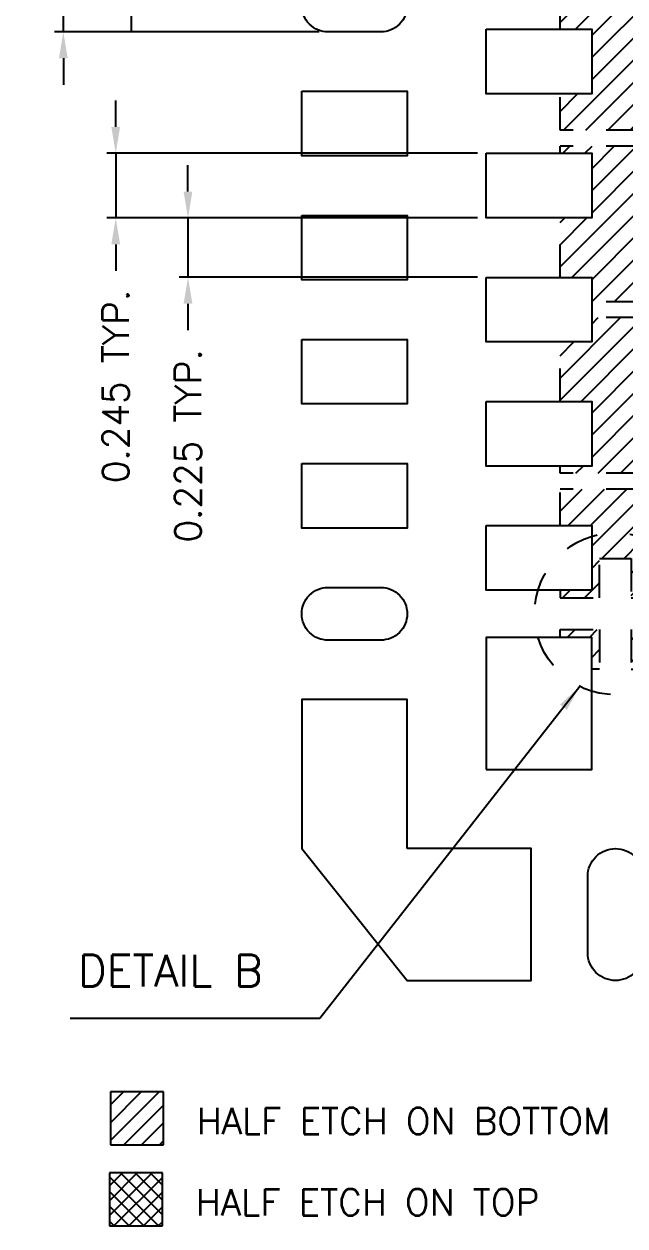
# Model space of a CAD drawing. Extents: x -12.91 to -4.05, y -3.75 to 2.29.
# Drawn here: x -12.913 to -11.09, y -3.688 to -0.043 of the extents above; entities that cross this region are included whole.
import ezdxf
from ezdxf.enums import TextEntityAlignment as Align

# ---------------------------------------------------------------- set-up
doc = ezdxf.new("R2010")
doc.units = 0
doc.header["$LTSCALE"] = 0.5
doc.header["$PDMODE"] = 98
doc.linetypes.add('HIDDEN', pattern=[0.375, 0.25, -0.125])
for name, color, linetype in [('1D', 4, 'Continuous'), ('BTM', 7, 'HIDDEN'), ('DIM', 3, 'Continuous'), ('HEB', 4, 'Continuous')]:
    doc.layers.add(name, color=color, linetype=linetype)
doc.styles.add('SIMPLEX', font='simplex.shx')
doc.dimstyles.new('Standard3', dxfattribs={"dimtxt": 0.08, "dimasz": 0.08, "dimexe": 0.027, "dimexo": 0.027, "dimgap": 0.027, "dimtad": 0, "dimdec": 3, "dimlfac": 1.25, "dimrnd": 0.0005, "dimzin": 1, "dimdsep": 46, "dimtxsty": 'SIMPLEX', "dimcen": 0.1905, "dimclrd": 256, "dimclre": 256, "dimclrt": 256, "dimadec": 0, "dimazin": 0, "dimtp": 0.03, "dimtm": 0.05, "dimtfac": 0.8, "dimtdec": 3, "dimtmove": 0, "dimatfit": 3, "dimfxl": 0.05, "dimtolj": 1, "dimtzin": 0, "dimlwd": -1, "dimlwe": -1, "dimarcsym": 0})

# ---------------------------------------------------------------- blocks, each defined once
blk = doc.blocks.new('*D0')
at = {"layer": 'Defpoints', "color": 0, "ltscale": 0.1, "transparency": 16777216}
for p in [(414.0316, 83.5411), (414.8348, 83.5411), (414.8348, 83.3811)]:
    blk.add_point(p, dxfattribs=at)
at = {"layer": 'DIM', "ltscale": 0.1, "transparency": 16777216}
for p, q in [((414.0316, 83.6211), (414.0316, 83.7011)), ((414.8078, 83.5411), (414.0046, 83.5411)), ((414.0316, 83.3811), (414.0316, 83.5411)), ((414.8078, 83.3811), (414.0046, 83.3811)), ((414.0316, 83.3011), (414.0316, 83.2211))]:
    blk.add_line(p, q, dxfattribs=at)
for points in [[(414.0183, 83.6211), (414.0449, 83.6211), (414.0316, 83.5411)], [(414.0183, 83.3011), (414.0449, 83.3011), (414.0316, 83.3811)]]:
    blk.add_solid(points, dxfattribs=at)
at = {"layer": 'DIM', "ltscale": 0.1, "transparency": 16777216, "insert": (414.0316, 84.0519), "char_height": 0.08, "attachment_point": 5, "rotation": 90, "style": 'SIMPLEX'}
blk.add_mtext('\\A1;0.200 TYP.', dxfattribs=at)
blk = doc.blocks.new('*D7')
at = {"layer": 'Defpoints', "color": 0, "ltscale": 0.1, "transparency": 16777216}
for p in [(414.2376, 83.7211), (414.7548, 83.7211), (414.7948, 83.5411)]:
    blk.add_point(p, dxfattribs=at)
at = {"layer": 'DIM', "ltscale": 0.1, "transparency": 16777216}
for p, q in [((414.2376, 83.8011), (414.2376, 83.8811)), ((414.7278, 83.7211), (414.2106, 83.7211)), ((414.2376, 83.5411), (414.2376, 83.7211)), ((414.7678, 83.5411), (414.2106, 83.5411)), ((414.2376, 83.4611), (414.2376, 83.3811))]:
    blk.add_line(p, q, dxfattribs=at)
for points in [[(414.2243, 83.8011), (414.2509, 83.8011), (414.2376, 83.7211)], [(414.2243, 83.4611), (414.2509, 83.4611), (414.2376, 83.5411)]]:
    blk.add_solid(points, dxfattribs=at)
at = {"layer": 'DIM', "ltscale": 0.1, "transparency": 16777216, "insert": (414.2376, 84.2319), "char_height": 0.08, "attachment_point": 5, "rotation": 90, "style": 'SIMPLEX'}
blk.add_mtext('\\A1;0.225 TYP.', dxfattribs=at)
blk = doc.blocks.new('*D10')
at = {"layer": 'Defpoints', "color": 0, "ltscale": 0.1, "transparency": 16777216}
for p in [(415.3148, 83.0131), (414.1905, 82.8171), (415.3148, 82.8171)]:
    blk.add_point(p, dxfattribs=at)
at = {"layer": 'DIM', "ltscale": 0.1, "transparency": 16777216}
for p, q in [((414.1905, 83.0931), (414.1905, 83.1731)), ((415.2878, 83.0131), (414.1635, 83.0131)), ((414.1905, 83.0131), (414.1905, 82.8171)), ((415.2878, 82.8171), (414.1635, 82.8171)), ((414.1905, 82.7371), (414.1905, 82.6571))]:
    blk.add_line(p, q, dxfattribs=at)
for points in [[(414.1772, 83.0931), (414.2038, 83.0931), (414.1905, 83.0131)], [(414.1772, 82.7371), (414.2038, 82.7371), (414.1905, 82.8171)]]:
    blk.add_solid(points, dxfattribs=at)
at = {"layer": 'DIM', "ltscale": 0.1, "transparency": 16777216, "insert": (414.1905, 82.3062), "char_height": 0.08, "attachment_point": 5, "rotation": 90, "style": 'SIMPLEX'}
blk.add_mtext('\\A1;0.245 TYP.', dxfattribs=at)
blk = doc.blocks.new('*D11')
at = {"layer": 'Defpoints', "color": 0, "ltscale": 0.1, "transparency": 16777216}
for p in [(415.3148, 82.8171), (414.4098, 82.6371), (415.3148, 82.6371)]:
    blk.add_point(p, dxfattribs=at)
at = {"layer": 'DIM', "ltscale": 0.1, "transparency": 16777216}
for p, q in [((414.4098, 82.8971), (414.4098, 82.9771)), ((415.2878, 82.8171), (414.3828, 82.8171)), ((414.4098, 82.8171), (414.4098, 82.6371)), ((415.2878, 82.6371), (414.3828, 82.6371)), ((414.4098, 82.5571), (414.4098, 82.4771))]:
    blk.add_line(p, q, dxfattribs=at)
for points in [[(414.3964, 82.8971), (414.4231, 82.8971), (414.4098, 82.8171)], [(414.3964, 82.5571), (414.4231, 82.5571), (414.4098, 82.6371)]]:
    blk.add_solid(points, dxfattribs=at)
at = {"layer": 'DIM', "ltscale": 0.1, "transparency": 16777216, "insert": (414.4098, 82.1262), "char_height": 0.08, "attachment_point": 5, "rotation": 90, "style": 'SIMPLEX'}
blk.add_mtext('\\A1;0.225 TYP.', dxfattribs=at)

msp = doc.modelspace()

# ---------------------------------------------------------------- hatches: boundary and pattern name
at = {"ltscale": 0.1}
h = msp.add_hatch(dxfattribs=at)
h.set_pattern_fill('ANSI37', color=6, scale=0.01)
h.set_pattern_definition([(45, (-9.609352, -0.3418), (-0.02245064, 0.02245064), []), (135, (-9.609352, -0.3418), (-0.02245064, -0.02245064), [])])
h.paths.add_polyline_path([(-12.4934, -3.52672), (-12.6542, -3.52672), (-12.6542, -3.68752), (-12.4934, -3.68752)])
at = {"layer": 'HEB', "ltscale": 0.1}
h = msp.add_hatch(dxfattribs=at)
h.set_pattern_fill('ANSI31', color=256, scale=0.015)
h.paths.add_polyline_path([(-8.15892, -0.93339), (-8.30292, -0.93339), (-8.30292, -0.99739, -0.3080854), (-8.30292, -1.04933), (-8.30292, -1.28946, -0.3080854), (-8.30292, -1.34139), (-8.30292, -1.40539), (-8.15892, -1.40539)])
h.paths.add_polyline_path([(-8.15892, -0.41339), (-8.30292, -0.41339), (-8.30292, -0.47739, -0.3080854), (-8.30292, -0.52933), (-8.30292, -0.76946, -0.3080854), (-8.30292, -0.82139), (-8.30292, -0.88539), (-8.15892, -0.88539)])
h.paths.add_polyline_path([(-8.15892, 0.39061), (-8.30292, 0.39061), (-8.30292, 0.32661, -0.3080854), (-8.30292, 0.27467), (-8.30292, 0.08461), (-8.57692, 0.08461), (-8.57692, 0.13461), (-8.70492, 0.13461), (-8.70492, 0.08461), (-8.88892, 0.08461), (-8.88892, 0.13461), (-9.01692, 0.13461), (-9.01692, 0.08461), (-9.20092, 0.08461), (-9.20092, 0.13461), (-9.32892, 0.13461), (-9.32892, 0.08461), (-9.60292, 0.08461), (-9.60292, 0.27467, -0.3080854), (-9.60292, 0.32661), (-9.60292, 0.39061), (-9.74692, 0.39061), (-9.74692, 0.32661, -0.3080854), (-9.74692, 0.27467), (-9.74692, 0.08461), (-10.02092, 0.08461), (-10.02092, 0.13461), (-10.14892, 0.13461), (-10.14892, 0.08461), (-10.33292, 0.08461), (-10.33292, 0.13461), (-10.46092, 0.13461), (-10.46092, 0.08461), (-10.64492, 0.08461), (-10.64492, 0.13461), (-10.77292, 0.13461), (-10.77292, 0.08461), (-11.04692, 0.08461), (-11.04692, 0.27467, -0.3080854), (-11.04692, 0.32661), (-11.04692, 0.39061), (-11.28684, 0.39061), (-11.28684, 0.28061), (-11.19092, 0.28061), (-11.19092, 0.08461), (-11.28684, 0.08461), (-11.28684, -0.05939), (-11.19092, -0.05939), (-11.19092, -0.25539), (-11.28684, -0.25539), (-11.28684, -0.36539), (-11.04692, -0.36539), (-11.04692, -0.30139, -0.3080854), (-11.04692, -0.24946), (-11.04692, -0.05939), (-10.46092, -0.05939), (-10.46092, -0.10939), (-10.33292, -0.10939), (-10.33292, -0.05939), (-9.74692, -0.05939), (-9.74692, -0.24946, -0.3080854), (-9.74692, -0.30139), (-9.74692, -0.36539), (-9.60292, -0.36539), (-9.60292, -0.30139, -0.3080854), (-9.60292, -0.24946), (-9.60292, -0.05939), (-9.01692, -0.05939), (-9.01692, -0.10939), (-8.88892, -0.10939), (-8.88892, -0.05939), (-8.30292, -0.05939), (-8.30292, -0.24946, -0.3080854), (-8.30292, -0.30139), (-8.30292, -0.36539), (-8.15892, -0.36539)])
h.paths.add_polyline_path([(-8.51892, -0.02739), (-8.79892, -0.02739), (-8.79892, 0.05261), (-8.51892, 0.05261)], flags=16)
h.paths.add_polyline_path([(-9.10692, -0.02739), (-9.38692, -0.02739), (-9.38692, 0.05261), (-9.10692, 0.05261)], flags=16)
h.paths.add_polyline_path([(-9.96292, -0.02739), (-10.24292, -0.02739), (-10.24292, 0.05261), (-9.96292, 0.05261)], flags=16)
h.paths.add_polyline_path([(-10.55092, -0.02739), (-10.83092, -0.02739), (-10.83092, 0.05261), (-10.55092, 0.05261)], flags=16)
h.paths.add_polyline_path([(-8.15892, 0.91061), (-8.30292, 0.91061), (-8.30292, 0.84661, -0.3080854), (-8.30292, 0.79467), (-8.30292, 0.55454, -0.3080854), (-8.30292, 0.50261), (-8.30292, 0.43861), (-8.15892, 0.43861)])
h.paths.add_polyline_path([(-8.15892, 1.43061), (-8.30292, 1.43061), (-8.30292, 1.36661, -0.3080854), (-8.30292, 1.31467), (-8.30292, 1.07454, -0.3080854), (-8.30292, 1.02261), (-8.30292, 0.95861), (-8.15892, 0.95861)])
h.paths.add_polyline_path([(-8.15892, 1.92861), (-11.28684, 1.92861), (-11.28684, 1.78461), (-11.19092, 1.78461), (-11.19092, 1.58861), (-11.28684, 1.58861), (-11.28684, 1.47861), (-11.04692, 1.47861), (-11.04692, 1.54261, -0.3080854), (-11.04692, 1.59454), (-11.04692, 1.78461), (-10.46092, 1.78461), (-10.46092, 1.73461), (-10.33292, 1.73461), (-10.33292, 1.78461), (-9.74692, 1.78461), (-9.74692, 1.59454, -0.3080854), (-9.74692, 1.54261), (-9.74692, 1.47861), (-9.60292, 1.47861), (-9.60292, 1.54261, -0.3080854), (-9.60292, 1.59454), (-9.60292, 1.78461), (-9.01692, 1.78461), (-9.01692, 1.73461), (-8.88892, 1.73461), (-8.88892, 1.78461), (-8.30292, 1.78461), (-8.30292, 1.59454, -0.3080854), (-8.30292, 1.54261), (-8.30292, 1.47861), (-8.15892, 1.47861)])
h.paths.add_polyline_path([(-8.51892, 1.81661), (-8.79892, 1.81661), (-8.79892, 1.89661), (-8.51892, 1.89661)], flags=16)
h.paths.add_polyline_path([(-9.10692, 1.81661), (-9.38692, 1.81661), (-9.38692, 1.89661), (-9.10692, 1.89661)], flags=16)
h.paths.add_polyline_path([(-9.96292, 1.81661), (-10.24292, 1.81661), (-10.24292, 1.89661), (-9.96292, 1.89661)], flags=16)
h.paths.add_polyline_path([(-10.55092, 1.81661), (-10.83092, 1.81661), (-10.83092, 1.89661), (-10.55092, 1.89661)], flags=16)
h.paths.add_polyline_path([(-11.04692, 0.79467, -0.3080854), (-11.04692, 0.84661), (-11.04692, 0.91061), (-11.19092, 0.91061), (-11.19092, 0.83661), (-11.28684, 0.83661), (-11.28684, 0.65661), (-11.19092, 0.65661), (-11.19092, 0.46061), (-11.28684, 0.46061), (-11.28684, 0.43861), (-11.04692, 0.43861), (-11.04692, 0.50261, -0.3080854), (-11.04692, 0.55454)])
h.paths.add_polyline_path([(-11.04692, 1.31467, -0.3080854), (-11.04692, 1.36661), (-11.04692, 1.43061), (-11.28684, 1.43061), (-11.28684, 1.40861), (-11.19092, 1.40861), (-11.19092, 1.21261), (-11.28684, 1.21261), (-11.28684, 1.03261), (-11.19092, 1.03261), (-11.19092, 0.95861), (-11.04692, 0.95861), (-11.04692, 1.02261, -0.3080854), (-11.04692, 1.07454)])
h.paths.add_polyline_path([(-11.04692, -0.52933, -0.3080854), (-11.04692, -0.47739), (-11.04692, -0.41339), (-11.28684, -0.41339), (-11.28684, -0.43539), (-11.19092, -0.43539), (-11.19092, -0.63139), (-11.28684, -0.63139), (-11.28684, -0.81139), (-11.19092, -0.81139), (-11.19092, -0.88539), (-11.04692, -0.88539), (-11.04692, -0.82139, -0.3080854), (-11.04692, -0.76946)])
h.paths.add_polyline_path([(-11.04692, -1.04933, -0.3080854), (-11.04692, -0.99739), (-11.04692, -0.93339), (-11.19092, -0.93339), (-11.19092, -1.00739), (-11.28684, -1.00739), (-11.28684, -1.18739), (-11.19092, -1.18739), (-11.19092, -1.38339), (-11.28684, -1.38339), (-11.28684, -1.40539), (-11.04692, -1.40539), (-11.04692, -1.34139, -0.3080854), (-11.04692, -1.28946)])
h.paths.add_polyline_path([(-9.60292, -0.52933, -0.3080854), (-9.60292, -0.47739), (-9.60292, -0.41339), (-9.74692, -0.41339), (-9.74692, -0.47739, -0.3080854), (-9.74692, -0.52933), (-9.74692, -0.76946, -0.3080854), (-9.74692, -0.82139), (-9.74692, -0.88539), (-9.60292, -0.88539), (-9.60292, -0.82139, -0.3080854), (-9.60292, -0.76946)])
h.paths.add_polyline_path([(-9.60292, -1.04933, -0.3080854), (-9.60292, -0.99739), (-9.60292, -0.93339), (-9.74692, -0.93339), (-9.74692, -0.99739, -0.3080854), (-9.74692, -1.04933), (-9.74692, -1.28946, -0.3080854), (-9.74692, -1.34139), (-9.74692, -1.40539), (-9.60292, -1.40539), (-9.60292, -1.34139, -0.3080854), (-9.60292, -1.28946)])
h.paths.add_polyline_path([(-9.60292, 1.31467, -0.3080854), (-9.60292, 1.36661), (-9.60292, 1.43061), (-9.74692, 1.43061), (-9.74692, 1.36661, -0.3080854), (-9.74692, 1.31467), (-9.74692, 1.07454, -0.3080854), (-9.74692, 1.02261), (-9.74692, 0.95861), (-9.60292, 0.95861), (-9.60292, 1.02261, -0.3080854), (-9.60292, 1.07454)])
h.paths.add_polyline_path([(-9.60292, 0.79467, -0.3080854), (-9.60292, 0.84661), (-9.60292, 0.91061), (-9.74692, 0.91061), (-9.74692, 0.84661, -0.3080854), (-9.74692, 0.79467), (-9.74692, 0.55454, -0.3080854), (-9.74692, 0.50261), (-9.74692, 0.43861), (-9.60292, 0.43861), (-9.60292, 0.50261, -0.3080854), (-9.60292, 0.55454)])
h.paths.add_polyline_path([(-8.15892, -1.45339), (-8.30292, -1.45339), (-8.30292, -1.51739), (-8.35292, -1.51739), (-8.35292, -1.70939), (-8.70492, -1.70939), (-8.70492, -1.75939), (-8.88892, -1.75939), (-8.88892, -1.70939), (-9.01692, -1.70939), (-9.01692, -1.75939), (-9.20092, -1.75939), (-9.20092, -1.70939), (-9.32892, -1.70939), (-9.32892, -1.75939), (-9.60292, -1.75939), (-9.60292, -1.56933, -0.3080854), (-9.60292, -1.51739), (-9.60292, -1.45339), (-9.74692, -1.45339), (-9.74692, -1.51739, -0.3080854), (-9.74692, -1.56933), (-9.74692, -1.75939), (-10.02092, -1.75939), (-10.02092, -1.70939), (-10.14892, -1.70939), (-10.14892, -1.75939), (-10.33292, -1.75939), (-10.33292, -1.70939), (-10.46092, -1.70939), (-10.46092, -1.75939), (-10.64492, -1.75939), (-10.64492, -1.70939), (-10.77292, -1.70939), (-10.77292, -1.75939), (-11.04692, -1.75939), (-11.04692, -1.56933, -0.3080854), (-11.04692, -1.51739), (-11.04692, -1.45339), (-11.28684, -1.45339), (-11.28684, -1.56339), (-11.19092, -1.56339), (-11.19092, -1.75939), (-11.28692, -1.75939), (-11.28692, -1.78339), (-11.16692, -1.78339), (-11.16692, -1.66339), (-11.07092, -1.66339), (-11.07092, -1.78339), (-10.95092, -1.78339), (-10.95092, -1.87939), (-11.07092, -1.87939), (-11.07092, -1.99939), (-11.04692, -1.99939), (-11.04692, -1.90339), (-10.85092, -1.90339), (-10.85092, -1.99939), (-10.67892, -1.99939), (-10.67892, -1.90339), (-10.48292, -1.90339), (-10.48292, -1.99939), (-10.31092, -1.99939), (-10.31092, -1.90339), (-10.11492, -1.90339), (-10.11492, -1.99939), (-9.94292, -1.99939), (-9.94292, -1.90339), (-9.74692, -1.90339), (-9.74692, -1.99939), (-9.60292, -1.99939), (-9.60292, -1.90339), (-9.40692, -1.90339), (-9.40692, -1.99939), (-9.23492, -1.99939), (-9.23492, -1.90339), (-9.03892, -1.90339), (-9.03892, -1.99939), (-8.86692, -1.99939), (-8.86692, -1.90339), (-8.67092, -1.90339), (-8.67092, -1.99939), (-8.49892, -1.99939), (-8.49892, -1.90339), (-8.30292, -1.90339), (-8.30292, -1.99939), (-8.15892, -1.99939)])
h.paths.add_polyline_path([(-8.51892, -1.87139), (-8.79892, -1.87139), (-8.79892, -1.79139), (-8.51892, -1.79139)], flags=16)
h.paths.add_polyline_path([(-9.10692, -1.87139), (-9.38692, -1.87139), (-9.38692, -1.79139), (-9.10692, -1.79139)], flags=16)
h.paths.add_polyline_path([(-9.96292, -1.87139), (-10.24292, -1.87139), (-10.24292, -1.79139), (-9.96292, -1.79139)], flags=16)
h.paths.add_polyline_path([(-10.55092, -1.87139), (-10.83092, -1.87139), (-10.83092, -1.79139), (-10.55092, -1.79139)], flags=16)
h.paths.add_polyline_path([(-11.16692, -1.87939), (-11.28692, -1.87939), (-11.28692, -1.90339), (-11.19092, -1.90339), (-11.19092, -1.99939), (-11.16692, -1.99939)], flags=17)
at = {"layer": 'HEB'}
h = msp.add_hatch(dxfattribs=at)
h.set_pattern_fill('ANSI31', color=256, scale=0.012, angle=360, style=0)
h.set_pattern_definition([(45, (-10.68592, -1.247284), (-0.02694077, 0.02694077), [])])
h.paths.add_polyline_path([(-12.4907, -3.4413), (-12.4907, -3.2805), (-12.6515, -3.2805), (-12.6515, -3.4413)])

# ---------------------------------------------------------------- linework, layer by layer
for p, q in [((-12.4907, -3.2805), (-12.6515, -3.2805)), ((-12.6515, -3.2805), (-12.6515, -3.4413)), ((-12.4907, -3.4413), (-12.4907, -3.2805)), ((-12.6515, -3.4413), (-12.4907, -3.4413)), ((-12.4934, -3.52672), (-12.6542, -3.52672)), ((-12.6542, -3.52672), (-12.6542, -3.68752)), ((-12.4934, -3.68752), (-12.4934, -3.52672)), ((-12.6542, -3.68752), (-12.4934, -3.68752))]:
    msp.add_line(p, q)
at = {"ltscale": 0.1}
for points in [[(-11.99092, 0.09261), (-11.83092, 0.09261, -0.4142136), (-11.75092, 0.01261), (-11.75092, 0.01261, -0.4142136), (-11.83092, -0.06739), (-11.99092, -0.06739, -0.4142136), (-12.07092, 0.01261), (-12.07092, 0.01261, -0.4142136)], [(-11.99092, -1.75139), (-11.83092, -1.75139, -0.4142136), (-11.75092, -1.83139), (-11.75092, -1.83139, -0.4142136), (-11.83092, -1.91139), (-11.99092, -1.91139, -0.4142136), (-12.07092, -1.83139), (-12.07092, -1.83139, -0.4142136)], [(-11.11892, -2.54339), (-11.11892, -2.54339, -0.4142136), (-11.03492, -2.62739), (-11.03492, -2.85939, -0.4142136), (-11.11892, -2.94339), (-11.11892, -2.94339, -0.4142136), (-11.20292, -2.85939), (-11.20292, -2.62739, -0.4142136)]]:
    msp.add_lwpolyline(points, format="xyb", close=True, dxfattribs=at)
for points in [[(-11.51092, -0.05939), (-11.19092, -0.05939), (-11.19092, -0.25539), (-11.51092, -0.25539)], [(-12.07092, -0.24739), (-11.75092, -0.24739), (-11.75092, -0.44339), (-12.07092, -0.44339)], [(-11.51092, -0.43539), (-11.19092, -0.43539), (-11.19092, -0.63139), (-11.51092, -0.63139)], [(-12.07092, -0.62339), (-11.75092, -0.62339), (-11.75092, -0.81939), (-12.07092, -0.81939)], [(-11.51092, -0.81139), (-11.19092, -0.81139), (-11.19092, -1.00739), (-11.51092, -1.00739)], [(-12.07092, -0.99939), (-11.75092, -0.99939), (-11.75092, -1.19539), (-12.07092, -1.19539)], [(-11.51092, -1.18739), (-11.19092, -1.18739), (-11.19092, -1.38339), (-11.51092, -1.38339)], [(-12.07092, -1.37539), (-11.75092, -1.37539), (-11.75092, -1.57139), (-12.07092, -1.57139)], [(-11.51092, -1.56339), (-11.19092, -1.56339), (-11.19092, -1.75939), (-11.51092, -1.75939)], [(-11.51092, -2.30339), (-11.19092, -2.30339), (-11.19092, -1.90339), (-11.51092, -1.90339)]]:
    msp.add_lwpolyline(points, close=True, dxfattribs=at)
msp.add_lwpolyline([(-11.75092, -2.54339), (-11.75092, -2.09139), (-12.07092, -2.09139), (-12.07092, -2.54339), (-11.75092, -2.94339), (-11.37492, -2.94339), (-11.37492, -2.54339), (-11.75092, -2.54339)], dxfattribs=at)
at = {"layer": '1D', "linetype": 'HIDDEN', "ltscale": 0.5}
msp.add_circle((-11.11892, -1.83139), 0.24542, dxfattribs=at)
at = {"layer": 'BTM', "ltscale": 0.3}
for p, q in [((-11.28684, -0.05939), (-11.28684, 0.08461)), ((-11.28684, -0.36539), (-11.28684, -0.25539)), ((-11.04692, -0.36539), (-11.28684, -0.36539)), ((-11.04692, -0.41339), (-11.28684, -0.41339)), ((-11.28684, -0.43539), (-11.28684, -0.41339)), ((-11.28684, -0.81139), (-11.28684, -0.63139)), ((-11.04692, -0.88539), (-11.19092, -0.88539)), ((-11.04692, -0.93339), (-11.19092, -0.93339)), ((-11.28684, -1.18739), (-11.28684, -1.00739)), ((-11.28684, -1.40539), (-11.28684, -1.38339)), ((-11.04692, -1.40539), (-11.28684, -1.40539)), ((-11.04692, -1.45339), (-11.28684, -1.45339)), ((-11.28684, -1.56339), (-11.28684, -1.45339))]:
    msp.add_line(p, q, dxfattribs=at)
for points in [[(-11.28692, -1.75939), (-11.28692, -1.78339), (-11.16692, -1.78339), (-11.16692, -1.66339), (-11.07092, -1.66339), (-11.07092, -1.78339), (-10.95092, -1.78339), (-10.95092, -1.87939), (-11.07092, -1.87939), (-11.07092, -1.99939), (-11.04692, -1.99939)], [(-11.28692, -1.90339), (-11.28692, -1.87939), (-11.16692, -1.87939), (-11.16692, -1.99939), (-11.19092, -1.99939)]]:
    msp.add_lwpolyline(points, dxfattribs=at)

# ---------------------------------------------------------------- texts
at = {"layer": '1D', "color": 0, "ltscale": 0.1, "style": 'SIMPLEX'}
for s, p in [('HALF ETCH ON BOTTOM', (-12.38955, -3.36947)), ('HALF ETCH ON TOP', (-12.39225, -3.61569))]:
    msp.add_text(s, height=0.08, rotation=360, dxfattribs=at).set_placement(p, align=Align.MIDDLE_LEFT)
at = {"layer": '1D', "ltscale": 0.1, "insert": (-12.74911, -2.86526), "char_height": 0.096, "width": 0.9382929, "attachment_point": 1, "style": 'SIMPLEX'}
msp.add_mtext('DETAIL B', dxfattribs=at)

# ---------------------------------------------------------------- dimensions: what is measured, and where the dimension line sits
at = {"layer": 'DIM', "ltscale": 0.1}
for base, p1, p2, picture, middle in [((-12.58809, 0.27261), (-12.03092, 0.09261), (-12.07092, 0.27261), '*D7', (-12.58809, 0.78341)), ((-12.79411, 0.09261), (-11.99092, -0.06739), (-11.99092, 0.09261), '*D0', (-12.79411, 0.60341)), ((-12.63522, -0.63139), (-11.51092, -0.43539), (-11.51092, -0.63139), '*D10', (-12.63522, -1.1422)), ((-12.41595, -0.81139), (-11.51092, -0.63139), (-11.51092, -0.81139), '*D11', (-12.41595, -1.3222))]:
    dim = msp.add_linear_dim(base=base, p1=p1, p2=p2, angle=90, text='<> TYP.', dimstyle='Standard3', dxfattribs=at)
    dim.commit()
    dim.dimension.update_dxf_attribs({"geometry": picture, "text_midpoint": middle, "insert": (-426.8257, -83.44845)})

# ---------------------------------------------------------------- leaders
at = {"layer": '1D', "ltscale": 0.1}
msp.add_leader([(-11.22718, -2.05165), (-12.01547, -3.05809), (-12.77386, -3.05805)], dimstyle='Standard3', dxfattribs=at)

doc.saveas('drawing.dxf')
